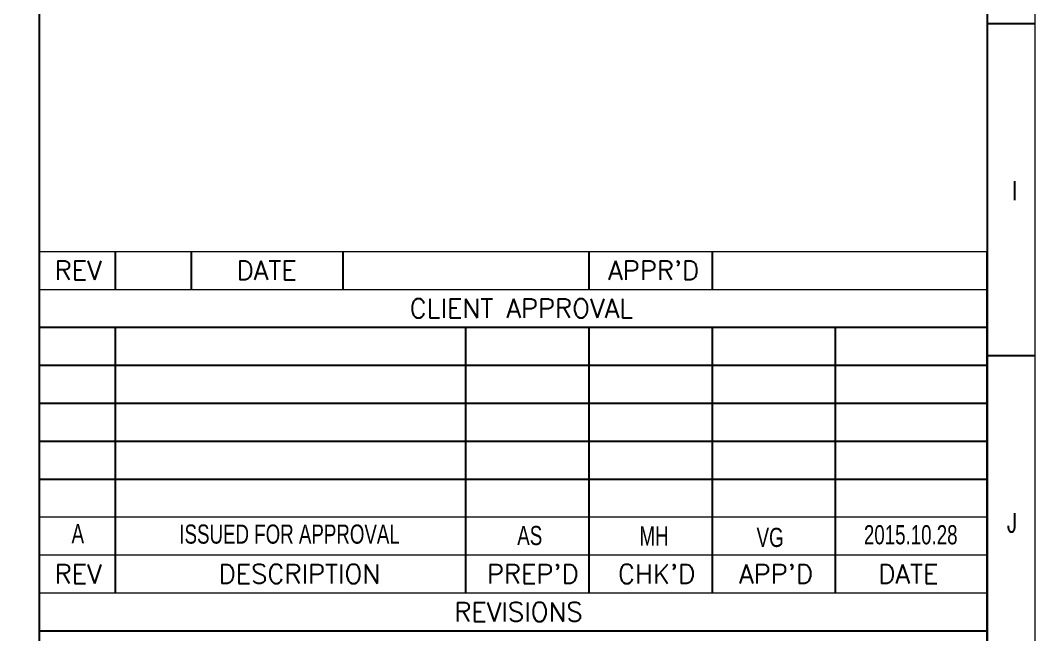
# Model space of a CAD drawing. Header units: inches. Extents: x -49881 to 95347, y -45374 to 27845.
# Drawn here: x 30282 to 36573, y -38379 to -34572 of the extents above; entities that cross this region are included whole.
import ezdxf

# ---------------------------------------------------------------- set-up
doc = ezdxf.new("R2010")
doc.units = ezdxf.units.IN
doc.header["$MEASUREMENT"] = 0
doc.layers.add('TEG BORDER', color=7, linetype='Continuous')
doc.styles.get("Standard").update_dxf_attribs({"font": 'arial.ttf'})
doc.styles.add('TEG BORDER', font='txt_qlt.shx', dxfattribs={"width": 0.7, "bigfont": 'hztxt.shx'})

# ---------------------------------------------------------------- blocks, each defined once
blk = doc.blocks.new('240 BORDER A2')
for p, q in [((594, 140), (589, 140)), ((589, 5), (589, 116)), ((594, 105), (589, 105))]:
    blk.add_line(p, q)
at = {"color": 5, "lineweight": 15}
blk.add_lwpolyline([(0, 420), (594, 420), (594, 0), (0, 0)], close=True, dxfattribs=at)
blk.add_lwpolyline([(5, 415), (589, 415), (589, 5), (5, 5)], close=True)
at = {"layer": 'TEG BORDER'}
for p, q in [((489, 116), (489, 415)), ((489, 5), (489, 116)), ((497, 116), (497, 112)), ((505, 116), (505, 112)), ((521, 116), (521, 112)), ((547, 112), (547, 116)), ((560, 112), (560, 116)), ((489, 108), (589, 108)), ((497, 108), (497, 80)), ((534, 80), (534, 108)), ((547, 80), (547, 108)), ((560, 80), (560, 108)), ((573, 80), (573, 108)), ((489, 104), (589, 104)), ((489, 100), (589, 100)), ((489, 96), (589, 96)), ((489, 92), (589, 92)), ((489, 76), (589, 76))]:
    blk.add_line(p, q, dxfattribs=at)
at = {"layer": 'TEG BORDER', "lineweight": 15}
for p, q in [((489, 116), (589, 116)), ((489, 112), (589, 112)), ((489, 88), (589, 88)), ((489, 88), (589, 88)), ((489, 84), (589, 84)), ((489, 80), (589, 80))]:
    blk.add_line(p, q, dxfattribs=at)
at = {"char_height": 2, "width": 2, "attachment_point": 3, "style": 'TEG BORDER'}
for s, insert in [('I', (592.09, 123.39)), ('J', (592.09, 88.39))]:
    blk.add_mtext(s, dxfattribs=dict(at, insert=insert))
at = {"layer": 'TEG BORDER', "style": 'TEG BORDER'}
for s, p in [('REV', (490.6, 113)), ('DATE', (509.8, 113)), ("APPR'D", (548.99, 113)), ('CLIENT APPROVAL', (528.05, 109)), ('REV', (490.6, 81)), ('DESCRIPTION', (507.9, 81)), ("PREP'D", (536.19, 81)), ("CHK'D", (550.03, 81)), ("APP'D", (562.79, 81)), ('DATE', (577.49, 81)), ('REVISIONS', (532.76, 77))]:
    blk.add_text(s, height=2, dxfattribs=at).set_placement(p)
at = {"layer": 'TEG BORDER', "width": 0.7}
for s, height, p in [('A', 2.02, (492.39, 85.23)), ('ISSUED FOR APPROVAL', 2.0188, (503.76, 85.19)), ('AS', 2.019, (539.41, 85.04)), ('MH', 2.019, (552.3, 84.99)), ('VG', 2.019, (564.66, 84.84)), ('2015.10.28', 2.019, (575.98, 85.12))]:
    blk.add_text(s, height=height, dxfattribs=at).set_placement(p)

msp = doc.modelspace()

# ---------------------------------------------------------------- block references
at = {"xscale": 58.778876177409, "yscale": 58.778876177409, "zscale": 58.778876177409}
msp.add_blockref('240 BORDER A2', (1658.4, -42822.2), dxfattribs=at)

doc.saveas('drawing.dxf')
